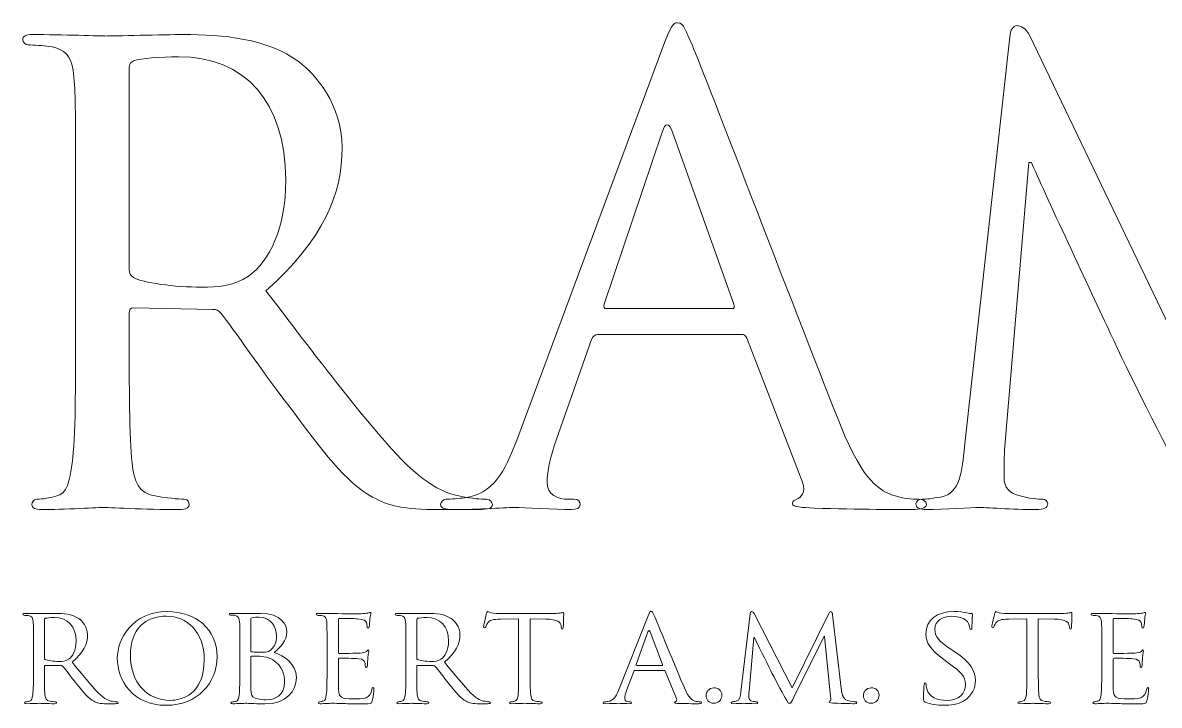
# Model space of a CAD drawing. Header units: feet. Extents: x 0.21 to 4.79, y 0.56 to 1.94.
# Drawn here: x 0.213 to 2.498, y 0.558 to 1.93 of the extents above; entities that cross this region are included whole.
import ezdxf

# ---------------------------------------------------------------- set-up
doc = ezdxf.new("R2010")
doc.units = ezdxf.units.FT
doc.header["$MEASUREMENT"] = 0
doc.layers.add('Layer 2', color=7, linetype='Continuous')

# ---------------------------------------------------------------- blocks, each defined once
blk = doc.blocks.new('RAMSA-Logo-Outline')
at = {"layer": 'Layer 2', "lineweight": 0}
for points, knots in [([(1.5001, 1.8813), (1.5157, 1.9229), (1.5213, 1.9303), (1.5298, 1.9303), (1.5426, 1.9303), (1.5468, 1.9125), (1.5596, 1.8843), (1.5823, 1.8308), (1.7821, 1.3093), (1.8587, 1.1177), (1.9041, 1.0048), (1.9381, 0.9885), (1.965, 0.9795), (1.9834, 0.9736), (2.0019, 0.9721), (2.0146, 0.9721), (2.0217, 0.9721), (2.0302, 0.9692), (2.0302, 0.9617), (2.0302, 0.9543), (2.016, 0.9513), (2.0019, 0.9513), (1.9834, 0.9513), (1.8913, 0.9513), (1.8048, 0.9543), (1.7807, 0.9558), (1.7609, 0.9558), (1.7609, 0.9632), (1.7609, 0.9692), (1.7637, 0.9692), (1.7694, 0.9721), (1.7765, 0.9751), (1.7893, 0.9855), (1.7807, 1.0063), (1.7807, 1.0063), (1.6688, 1.296), (1.6688, 1.296), (1.6659, 1.3019), (1.6645, 1.3034), (1.6574, 1.3034), (1.6574, 1.3034), (1.3697, 1.3034), (1.3697, 1.3034), (1.364, 1.3034), (1.3597, 1.3004), (1.3569, 1.293), (1.3569, 1.293), (1.286, 1.091), (1.286, 1.091), (1.2747, 1.0598), (1.2676, 1.0286), (1.2676, 1.0063), (1.2676, 0.981), (1.2888, 0.9721), (1.3102, 0.9721), (1.3102, 0.9721), (1.3215, 0.9721), (1.3215, 0.9721), (1.3314, 0.9721), (1.3342, 0.9677), (1.3342, 0.9617), (1.3342, 0.9543), (1.3271, 0.9513), (1.3158, 0.9513), (1.286, 0.9513), (1.218, 0.9558), (1.2038, 0.9558), (1.1911, 0.9558), (1.1287, 0.9513), (1.0776, 0.9513), (1.0621, 0.9513), (1.0535, 0.9543), (1.0535, 0.9617), (1.0535, 0.9677), (1.0592, 0.9721), (1.0649, 0.9721), (1.0734, 0.9721), (1.0918, 0.9736), (1.1018, 0.9751), (1.1584, 0.9825), (1.1826, 1.0271), (1.2067, 1.091), (1.2067, 1.091), (1.5001, 1.8813), (1.5001, 1.8813)], [0, 0, 0, 0, 1, 1, 1, 2, 2, 2, 3, 3, 3, 4, 4, 4, 5, 5, 5, 6, 6, 6, 7, 7, 7, 8, 8, 8, 9, 9, 9, 10, 10, 10, 11, 11, 11, 12, 12, 12, 13, 13, 13, 14, 14, 14, 15, 15, 15, 16, 16, 16, 17, 17, 17, 18, 18, 18, 19, 19, 19, 20, 20, 20, 21, 21, 21, 22, 22, 22, 23, 23, 23, 24, 24, 24, 25, 25, 25, 26, 26, 26, 27, 27, 27, 28, 28, 28, 28]), ([(3.1004, 1.1147), (3.1047, 1.0702), (3.1132, 1.0018), (3.1643, 0.984), (3.1997, 0.9721), (3.2323, 0.9721), (3.245, 0.9721), (3.2507, 0.9721), (3.255, 0.9692), (3.255, 0.9632), (3.255, 0.9558), (3.2436, 0.9513), (3.2295, 0.9513), (3.2011, 0.9513), (3.0621, 0.9543), (3.0168, 0.9588), (2.9871, 0.9618), (2.9814, 0.9662), (2.9814, 0.9721), (2.9814, 0.9766), (2.9842, 0.9811), (2.9899, 0.9825), (2.997, 0.984), (2.9984, 1.0033), (2.9955, 1.0271), (2.9955, 1.0271), (2.936, 1.6659), (2.936, 1.6659), (2.936, 1.6659), (2.9332, 1.6659), (2.9332, 1.6659), (2.9332, 1.6659), (2.6327, 1.0212), (2.6327, 1.0212), (2.6071, 0.9662), (2.6001, 0.9543), (2.5888, 0.9543), (2.5774, 0.9543), (2.5703, 0.9662), (2.5462, 1.0122), (2.5136, 1.0746), (2.4314, 1.2366), (2.4002, 1.3049), (2.3633, 1.3851), (2.2627, 1.5976), (2.2414, 1.6495), (2.2414, 1.6495), (2.2358, 1.6495), (2.2358, 1.6495), (2.2358, 1.6495), (2.1876, 1.0791), (2.1876, 1.0791), (2.1862, 1.0598), (2.1862, 1.036), (2.1862, 1.0152), (2.1862, 0.9959), (2.1975, 0.984), (2.2159, 0.9795), (2.2372, 0.9736), (2.2556, 0.9721), (2.2641, 0.9721), (2.2683, 0.9721), (2.274, 0.9677), (2.274, 0.9632), (2.274, 0.9543), (2.2655, 0.9513), (2.2514, 0.9513), (2.2046, 0.9513), (2.145, 0.9558), (2.1351, 0.9558), (2.1238, 0.9558), (2.0643, 0.9513), (2.0302, 0.9513), (2.0175, 0.9513), (2.009, 0.9543), (2.009, 0.9632), (2.009, 0.9677), (2.0146, 0.9721), (2.0217, 0.9721), (2.0316, 0.9721), (2.0401, 0.9736), (2.0586, 0.9766), (2.0997, 0.984), (2.1011, 1.0301), (2.1068, 1.0776), (2.1068, 1.0776), (2.1975, 1.9021), (2.1975, 1.9021), (2.1989, 1.9154), (2.2046, 1.9244), (2.2116, 1.9244), (2.2202, 1.9244), (2.2301, 1.9199), (2.2372, 1.905), (2.2372, 1.905), (2.6142, 1.1207), (2.6142, 1.1207), (2.6142, 1.1207), (2.9771, 1.9036), (2.9771, 1.9036), (2.9828, 1.9154), (2.9885, 1.9244), (2.997, 1.9244), (3.0055, 1.9244), (3.0126, 1.914), (3.0154, 1.8902), (3.0154, 1.8902), (3.1004, 1.1147), (3.1004, 1.1147)], [0, 0, 0, 0, 1, 1, 1, 2, 2, 2, 3, 3, 3, 4, 4, 4, 5, 5, 5, 6, 6, 6, 7, 7, 7, 8, 8, 8, 9, 9, 9, 10, 10, 10, 11, 11, 11, 12, 12, 12, 13, 13, 13, 14, 14, 14, 15, 15, 15, 16, 16, 16, 17, 17, 17, 18, 18, 18, 19, 19, 19, 20, 20, 20, 21, 21, 21, 22, 22, 22, 23, 23, 23, 24, 24, 24, 25, 25, 25, 26, 26, 26, 27, 27, 27, 28, 28, 28, 29, 29, 29, 30, 30, 30, 31, 31, 31, 32, 32, 32, 33, 33, 33, 34, 34, 34, 35, 35, 35, 36, 36, 36, 36]), ([(0.3198, 1.5411), (0.3198, 1.7372), (0.3198, 1.7728), (0.317, 1.813), (0.3141, 1.856), (0.307, 1.8768), (0.266, 1.8828), (0.256, 1.8843), (0.2348, 1.8857), (0.2234, 1.8857), (0.2191, 1.8857), (0.2135, 1.8917), (0.2135, 1.8961), (0.2135, 1.9036), (0.2191, 1.9065), (0.2333, 1.9065), (0.29, 1.9065), (0.3736, 1.9036), (0.3807, 1.9036), (0.3935, 1.9036), (0.4984, 1.9065), (0.5367, 1.9065), (0.616, 1.9065), (0.704, 1.8991), (0.7691, 1.8515), (0.8003, 1.8278), (0.8556, 1.7669), (0.8556, 1.6792), (0.8556, 1.5857), (0.8187, 1.495), (0.7025, 1.3911), (0.8046, 1.2573), (0.8911, 1.143), (0.9633, 1.0643), (1.0299, 0.9929), (1.0711, 0.981), (1.1023, 0.9766), (1.1264, 0.9721), (1.1391, 0.9721), (1.1462, 0.9721), (1.1533, 0.9721), (1.1575, 0.9662), (1.1575, 0.9617), (1.1575, 0.9543), (1.1504, 0.9513), (1.1278, 0.9513), (1.1278, 0.9513), (1.0498, 0.9513), (1.0498, 0.9513), (0.9789, 0.9513), (0.9478, 0.9588), (0.9166, 0.9766), (0.8627, 1.0063), (0.8173, 1.0672), (0.7465, 1.1623), (0.694, 1.2306), (0.6387, 1.3123), (0.6118, 1.3465), (0.6061, 1.3524), (0.6033, 1.3539), (0.5948, 1.3539), (0.5948, 1.3539), (0.436, 1.3569), (0.436, 1.3569), (0.4304, 1.3569), (0.4275, 1.3539), (0.4275, 1.3465), (0.4275, 1.3465), (0.4275, 1.3168), (0.4275, 1.3168), (0.4275, 1.195), (0.4275, 1.0969), (0.4332, 1.0449), (0.4374, 1.0078), (0.4446, 0.984), (0.4828, 0.9781), (0.4998, 0.9751), (0.5267, 0.9721), (0.5381, 0.9721), (0.5466, 0.9721), (0.548, 0.9662), (0.548, 0.9617), (0.548, 0.9558), (0.5423, 0.9513), (0.5282, 0.9513), (0.4601, 0.9513), (0.3807, 0.9558), (0.3751, 0.9558), (0.3736, 0.9558), (0.29, 0.9513), (0.2518, 0.9513), (0.239, 0.9513), (0.2319, 0.9543), (0.2319, 0.9617), (0.2319, 0.9662), (0.2348, 0.9721), (0.2418, 0.9721), (0.2532, 0.9721), (0.2687, 0.9751), (0.2801, 0.9781), (0.3042, 0.984), (0.307, 1.0078), (0.3127, 1.0449), (0.3198, 1.0969), (0.3198, 1.1964), (0.3198, 1.3182), (0.3198, 1.3182), (0.3198, 1.5411), (0.3198, 1.5411)], [0, 0, 0, 0, 1, 1, 1, 2, 2, 2, 3, 3, 3, 4, 4, 4, 5, 5, 5, 6, 6, 6, 7, 7, 7, 8, 8, 8, 9, 9, 9, 10, 10, 10, 11, 11, 11, 12, 12, 12, 13, 13, 13, 14, 14, 14, 15, 15, 15, 16, 16, 16, 17, 17, 17, 18, 18, 18, 19, 19, 19, 20, 20, 20, 21, 21, 21, 22, 22, 22, 23, 23, 23, 24, 24, 24, 25, 25, 25, 26, 26, 26, 27, 27, 27, 28, 28, 28, 29, 29, 29, 30, 30, 30, 31, 31, 31, 32, 32, 32, 33, 33, 33, 34, 34, 34, 35, 35, 35, 36, 36, 36, 36]), ([(0.4275, 1.4341), (0.4275, 1.4267), (0.4304, 1.4222), (0.436, 1.4178), (0.4545, 1.4074), (0.5182, 1.3985), (0.5735, 1.3985), (0.6033, 1.3985), (0.6373, 1.3999), (0.6671, 1.4208), (0.7096, 1.4505), (0.7422, 1.5173), (0.7422, 1.6139), (0.7422, 1.7714), (0.66, 1.862), (0.5267, 1.862), (0.4899, 1.862), (0.4502, 1.8575), (0.4374, 1.8545), (0.4318, 1.8515), (0.4275, 1.8471), (0.4275, 1.8397), (0.4275, 1.8397), (0.4275, 1.4341), (0.4275, 1.4341)], [0, 0, 0, 0, 1, 1, 1, 2, 2, 2, 3, 3, 3, 4, 4, 4, 5, 5, 5, 6, 6, 6, 7, 7, 7, 8, 8, 8, 8]), ([(1.639, 1.3554), (1.6447, 1.3554), (1.6447, 1.3584), (1.6432, 1.3643), (1.6432, 1.3643), (1.5199, 1.7104), (1.5199, 1.7104), (1.5128, 1.7298), (1.5057, 1.7298), (1.4986, 1.7104), (1.4986, 1.7104), (1.3824, 1.3643), (1.3824, 1.3643), (1.381, 1.3584), (1.3824, 1.3554), (1.3866, 1.3554), (1.3866, 1.3554), (1.639, 1.3554), (1.639, 1.3554)], [0, 0, 0, 0, 1, 1, 1, 2, 2, 2, 3, 3, 3, 4, 4, 4, 5, 5, 5, 6, 6, 6, 6]), ([(0.235, 0.6732), (0.235, 0.7105), (0.235, 0.7173), (0.2345, 0.7249), (0.2339, 0.7331), (0.2324, 0.737), (0.2241, 0.7382), (0.2221, 0.7384), (0.2178, 0.7387), (0.2155, 0.7387), (0.2146, 0.7387), (0.2135, 0.7399), (0.2135, 0.7407), (0.2135, 0.7421), (0.2146, 0.7427), (0.2175, 0.7427), (0.229, 0.7427), (0.246, 0.7421), (0.2474, 0.7421), (0.25, 0.7421), (0.2713, 0.7427), (0.2791, 0.7427), (0.2952, 0.7427), (0.313, 0.7413), (0.3262, 0.7322), (0.3326, 0.7277), (0.3438, 0.7161), (0.3438, 0.6994), (0.3438, 0.6817), (0.3363, 0.6644), (0.3127, 0.6446), (0.3334, 0.6192), (0.351, 0.5974), (0.3656, 0.5824), (0.3792, 0.5689), (0.3875, 0.5666), (0.3938, 0.5658), (0.3987, 0.5649), (0.4013, 0.5649), (0.4027, 0.5649), (0.4042, 0.5649), (0.4051, 0.5638), (0.4051, 0.5629), (0.4051, 0.5615), (0.4036, 0.561), (0.399, 0.561), (0.399, 0.561), (0.3832, 0.561), (0.3832, 0.561), (0.3688, 0.561), (0.3625, 0.5624), (0.3561, 0.5658), (0.3452, 0.5714), (0.336, 0.583), (0.3216, 0.6011), (0.311, 0.6141), (0.2998, 0.6297), (0.2943, 0.6361), (0.2932, 0.6373), (0.2926, 0.6376), (0.2909, 0.6376), (0.2909, 0.6376), (0.2586, 0.6381), (0.2586, 0.6381), (0.2575, 0.6381), (0.2569, 0.6376), (0.2569, 0.6361), (0.2569, 0.6361), (0.2569, 0.6305), (0.2569, 0.6305), (0.2569, 0.6073), (0.2569, 0.5887), (0.2581, 0.5788), (0.2589, 0.5717), (0.2604, 0.5672), (0.2681, 0.566), (0.2716, 0.5655), (0.277, 0.5649), (0.2794, 0.5649), (0.2811, 0.5649), (0.2814, 0.5638), (0.2814, 0.5629), (0.2814, 0.5618), (0.2802, 0.561), (0.2773, 0.561), (0.2635, 0.561), (0.2474, 0.5618), (0.2463, 0.5618), (0.246, 0.5618), (0.229, 0.561), (0.2212, 0.561), (0.2186, 0.561), (0.2172, 0.5615), (0.2172, 0.5629), (0.2172, 0.5638), (0.2178, 0.5649), (0.2192, 0.5649), (0.2215, 0.5649), (0.2247, 0.5655), (0.227, 0.566), (0.2319, 0.5672), (0.2324, 0.5717), (0.2336, 0.5788), (0.235, 0.5887), (0.235, 0.6076), (0.235, 0.6308), (0.235, 0.6308), (0.235, 0.6732), (0.235, 0.6732)], [0, 0, 0, 0, 1, 1, 1, 2, 2, 2, 3, 3, 3, 4, 4, 4, 5, 5, 5, 6, 6, 6, 7, 7, 7, 8, 8, 8, 9, 9, 9, 10, 10, 10, 11, 11, 11, 12, 12, 12, 13, 13, 13, 14, 14, 14, 15, 15, 15, 16, 16, 16, 17, 17, 17, 18, 18, 18, 19, 19, 19, 20, 20, 20, 21, 21, 21, 22, 22, 22, 23, 23, 23, 24, 24, 24, 25, 25, 25, 26, 26, 26, 27, 27, 27, 28, 28, 28, 29, 29, 29, 30, 30, 30, 31, 31, 31, 32, 32, 32, 33, 33, 33, 34, 34, 34, 35, 35, 35, 36, 36, 36, 36]), ([(0.2569, 0.6528), (0.2569, 0.6514), (0.2575, 0.6506), (0.2586, 0.6497), (0.2624, 0.6477), (0.2753, 0.646), (0.2865, 0.646), (0.2926, 0.646), (0.2995, 0.6463), (0.3055, 0.6503), (0.3142, 0.6559), (0.3208, 0.6686), (0.3208, 0.687), (0.3208, 0.717), (0.3041, 0.7342), (0.277, 0.7342), (0.2696, 0.7342), (0.2615, 0.7334), (0.2589, 0.7328), (0.2578, 0.7322), (0.2569, 0.7314), (0.2569, 0.73), (0.2569, 0.73), (0.2569, 0.6528), (0.2569, 0.6528)], [0, 0, 0, 0, 1, 1, 1, 2, 2, 2, 3, 3, 3, 4, 4, 4, 5, 5, 5, 6, 6, 6, 7, 7, 7, 8, 8, 8, 8]), ([(0.504, 0.7461), (0.561, 0.7461), (0.6042, 0.7119), (0.6042, 0.6559), (0.6042, 0.6022), (0.5636, 0.5578), (0.5026, 0.5578), (0.4333, 0.5578), (0.4036, 0.609), (0.4036, 0.6523), (0.4036, 0.691), (0.4341, 0.7461), (0.504, 0.7461)], [0, 0, 0, 0, 1, 1, 1, 2, 2, 2, 3, 3, 3, 4, 4, 4, 4]), ([(0.5098, 0.5677), (0.5325, 0.5677), (0.5783, 0.5796), (0.5783, 0.6492), (0.5783, 0.7068), (0.5426, 0.737), (0.5026, 0.737), (0.4603, 0.737), (0.4298, 0.711), (0.4298, 0.6588), (0.4298, 0.6028), (0.4641, 0.5677), (0.5098, 0.5677)], [0, 0, 0, 0, 1, 1, 1, 2, 2, 2, 3, 3, 3, 4, 4, 4, 4]), ([(0.6499, 0.6732), (0.6499, 0.7105), (0.6499, 0.7172), (0.6494, 0.7249), (0.6488, 0.7331), (0.6474, 0.7376), (0.639, 0.7387), (0.637, 0.739), (0.6327, 0.7393), (0.6304, 0.7393), (0.6295, 0.7393), (0.6284, 0.7399), (0.6284, 0.7407), (0.6284, 0.7421), (0.6295, 0.7427), (0.6324, 0.7427), (0.6439, 0.7427), (0.6603, 0.7421), (0.6617, 0.7421), (0.6678, 0.7421), (0.6796, 0.7427), (0.6914, 0.7427), (0.7336, 0.7427), (0.7446, 0.7187), (0.7446, 0.7059), (0.7446, 0.687), (0.7319, 0.6751), (0.719, 0.6638), (0.7383, 0.6582), (0.7636, 0.641), (0.7636, 0.6138), (0.7636, 0.587), (0.7431, 0.5604), (0.7, 0.5604), (0.6954, 0.5604), (0.6862, 0.5607), (0.6781, 0.5612), (0.6701, 0.5615), (0.6629, 0.5618), (0.6617, 0.5618), (0.6612, 0.5618), (0.6565, 0.5615), (0.6514, 0.5615), (0.6462, 0.5612), (0.6401, 0.561), (0.6361, 0.561), (0.6335, 0.561), (0.6321, 0.5615), (0.6321, 0.5629), (0.6321, 0.5638), (0.6327, 0.5644), (0.6341, 0.5644), (0.6364, 0.5644), (0.6396, 0.5652), (0.6419, 0.5655), (0.6468, 0.5663), (0.6474, 0.5717), (0.6485, 0.5788), (0.6499, 0.5887), (0.6499, 0.6076), (0.6499, 0.6308), (0.6499, 0.6308), (0.6499, 0.6732), (0.6499, 0.6732)], [0, 0, 0, 0, 1, 1, 1, 2, 2, 2, 3, 3, 3, 4, 4, 4, 5, 5, 5, 6, 6, 6, 7, 7, 7, 8, 8, 8, 9, 9, 9, 10, 10, 10, 11, 11, 11, 12, 12, 12, 13, 13, 13, 14, 14, 14, 15, 15, 15, 16, 16, 16, 17, 17, 17, 18, 18, 18, 19, 19, 19, 20, 20, 20, 21, 21, 21, 21]), ([(0.6718, 0.6681), (0.6718, 0.6664), (0.6724, 0.6658), (0.6735, 0.6655), (0.675, 0.6653), (0.6796, 0.6644), (0.689, 0.6644), (0.7031, 0.6644), (0.7086, 0.665), (0.7138, 0.6706), (0.7193, 0.6766), (0.7236, 0.6848), (0.7236, 0.6963), (0.7236, 0.7147), (0.7132, 0.7351), (0.6879, 0.7351), (0.685, 0.7351), (0.679, 0.7348), (0.675, 0.7339), (0.6727, 0.7334), (0.6718, 0.7328), (0.6718, 0.7314), (0.6718, 0.7314), (0.6718, 0.6681), (0.6718, 0.6681)], [0, 0, 0, 0, 1, 1, 1, 2, 2, 2, 3, 3, 3, 4, 4, 4, 5, 5, 5, 6, 6, 6, 7, 7, 7, 8, 8, 8, 8]), ([(0.8252, 0.6732), (0.8252, 0.7105), (0.8252, 0.7172), (0.8246, 0.7249), (0.824, 0.7331), (0.8226, 0.737), (0.8142, 0.7382), (0.8122, 0.7385), (0.8079, 0.7387), (0.8056, 0.7387), (0.8047, 0.7387), (0.8036, 0.7399), (0.8036, 0.7407), (0.8036, 0.7421), (0.8047, 0.7427), (0.8076, 0.7427), (0.8191, 0.7427), (0.8355, 0.7421), (0.837, 0.7421), (0.8387, 0.7421), (0.8916, 0.7418), (0.8974, 0.7421), (0.9022, 0.7424), (0.9068, 0.7433), (0.9089, 0.7436), (0.91, 0.7438), (0.9112, 0.7447), (0.9123, 0.7447), (0.9132, 0.7447), (0.9135, 0.7436), (0.9135, 0.7424), (0.9135, 0.7407), (0.912, 0.7379), (0.9115, 0.7311), (0.9112, 0.7288), (0.9106, 0.7181), (0.91, 0.7153), (0.9097, 0.7142), (0.9089, 0.7127), (0.9077, 0.7127), (0.9063, 0.7127), (0.9057, 0.7139), (0.9057, 0.7158), (0.9057, 0.7175), (0.9054, 0.7215), (0.9043, 0.7243), (0.9025, 0.7283), (0.9, 0.73), (0.8861, 0.7317), (0.8818, 0.7322), (0.8525, 0.7325), (0.8496, 0.7325), (0.8485, 0.7325), (0.8482, 0.7317), (0.8482, 0.73), (0.8482, 0.73), (0.8482, 0.6647), (0.8482, 0.6647), (0.8482, 0.663), (0.8482, 0.6622), (0.8496, 0.6622), (0.8528, 0.6622), (0.8861, 0.6622), (0.8919, 0.6627), (0.8979, 0.6633), (0.9017, 0.6635), (0.9043, 0.6661), (0.906, 0.6678), (0.9071, 0.6692), (0.908, 0.6692), (0.9089, 0.6692), (0.9095, 0.6686), (0.9095, 0.6672), (0.9095, 0.6658), (0.908, 0.6619), (0.9074, 0.6539), (0.9068, 0.6492), (0.9063, 0.6401), (0.9063, 0.6384), (0.9063, 0.6364), (0.9057, 0.6339), (0.904, 0.6339), (0.9028, 0.6339), (0.9022, 0.6347), (0.9022, 0.6361), (0.9022, 0.6384), (0.9022, 0.6409), (0.9011, 0.6441), (0.9003, 0.6474), (0.8979, 0.6503), (0.8882, 0.6514), (0.8813, 0.6522), (0.8542, 0.6525), (0.8499, 0.6525), (0.8485, 0.6525), (0.8482, 0.6517), (0.8482, 0.6508), (0.8482, 0.6508), (0.8482, 0.6308), (0.8482, 0.6308), (0.8482, 0.6226), (0.8479, 0.5946), (0.8482, 0.5898), (0.8487, 0.5737), (0.8534, 0.5706), (0.8784, 0.5706), (0.885, 0.5706), (0.8971, 0.5706), (0.9037, 0.5731), (0.9103, 0.5759), (0.9137, 0.5802), (0.9152, 0.5898), (0.9158, 0.5926), (0.9164, 0.5935), (0.9178, 0.5935), (0.9192, 0.5935), (0.9195, 0.5915), (0.9195, 0.5898), (0.9195, 0.5881), (0.9175, 0.5717), (0.9161, 0.5666), (0.9143, 0.5604), (0.9118, 0.5604), (0.902, 0.5604), (0.883, 0.5604), (0.8683, 0.561), (0.858, 0.5612), (0.8473, 0.5618), (0.8407, 0.5618), (0.837, 0.5618), (0.8364, 0.5618), (0.8315, 0.5618), (0.826, 0.5615), (0.8211, 0.5612), (0.8154, 0.561), (0.8113, 0.561), (0.8088, 0.561), (0.8073, 0.5615), (0.8073, 0.5629), (0.8073, 0.5638), (0.8079, 0.5649), (0.8093, 0.5649), (0.8116, 0.5649), (0.8148, 0.5658), (0.8171, 0.5661), (0.822, 0.5669), (0.8226, 0.5717), (0.8237, 0.5788), (0.8252, 0.5887), (0.8252, 0.6076), (0.8252, 0.6308), (0.8252, 0.6308), (0.8252, 0.6732), (0.8252, 0.6732)], [0, 0, 0, 0, 1, 1, 1, 2, 2, 2, 3, 3, 3, 4, 4, 4, 5, 5, 5, 6, 6, 6, 7, 7, 7, 8, 8, 8, 9, 9, 9, 10, 10, 10, 11, 11, 11, 12, 12, 12, 13, 13, 13, 14, 14, 14, 15, 15, 15, 16, 16, 16, 17, 17, 17, 18, 18, 18, 19, 19, 19, 20, 20, 20, 21, 21, 21, 22, 22, 22, 23, 23, 23, 24, 24, 24, 25, 25, 25, 26, 26, 26, 27, 27, 27, 28, 28, 28, 29, 29, 29, 30, 30, 30, 31, 31, 31, 32, 32, 32, 33, 33, 33, 34, 34, 34, 35, 35, 35, 36, 36, 36, 37, 37, 37, 38, 38, 38, 39, 39, 39, 40, 40, 40, 41, 41, 41, 42, 42, 42, 43, 43, 43, 44, 44, 44, 45, 45, 45, 46, 46, 46, 47, 47, 47, 48, 48, 48, 49, 49, 49, 50, 50, 50, 51, 51, 51, 51]), ([(0.9837, 0.6732), (0.9837, 0.7105), (0.9837, 0.7173), (0.9831, 0.7249), (0.9825, 0.7331), (0.9811, 0.737), (0.9728, 0.7382), (0.9707, 0.7384), (0.9664, 0.7387), (0.9641, 0.7387), (0.9633, 0.7387), (0.9621, 0.7399), (0.9621, 0.7407), (0.9621, 0.7421), (0.9633, 0.7427), (0.9661, 0.7427), (0.9776, 0.7427), (0.9946, 0.7421), (0.9961, 0.7421), (0.9986, 0.7421), (1.0199, 0.7427), (1.0277, 0.7427), (1.0438, 0.7427), (1.0616, 0.7413), (1.0749, 0.7322), (1.0812, 0.7277), (1.0924, 0.7161), (1.0924, 0.6994), (1.0924, 0.6817), (1.0849, 0.6644), (1.0614, 0.6446), (1.0821, 0.6192), (1.0996, 0.5974), (1.1143, 0.5824), (1.1278, 0.5689), (1.1361, 0.5666), (1.1425, 0.5658), (1.1474, 0.5649), (1.15, 0.5649), (1.1514, 0.5649), (1.1528, 0.5649), (1.1537, 0.5638), (1.1537, 0.5629), (1.1537, 0.5615), (1.1523, 0.561), (1.1477, 0.561), (1.1477, 0.561), (1.1318, 0.561), (1.1318, 0.561), (1.1175, 0.561), (1.1111, 0.5624), (1.1048, 0.5658), (1.0939, 0.5714), (1.0847, 0.583), (1.0703, 0.6011), (1.0596, 0.6141), (1.0484, 0.6297), (1.0429, 0.6361), (1.0418, 0.6373), (1.0412, 0.6376), (1.0395, 0.6376), (1.0395, 0.6376), (1.0073, 0.6381), (1.0073, 0.6381), (1.0061, 0.6381), (1.0055, 0.6376), (1.0055, 0.6361), (1.0055, 0.6361), (1.0055, 0.6305), (1.0055, 0.6305), (1.0055, 0.6073), (1.0055, 0.5887), (1.0067, 0.5788), (1.0076, 0.5717), (1.009, 0.5672), (1.0168, 0.566), (1.0202, 0.5655), (1.0257, 0.5649), (1.028, 0.5649), (1.0297, 0.5649), (1.03, 0.5638), (1.03, 0.5629), (1.03, 0.5618), (1.0288, 0.561), (1.026, 0.561), (1.0122, 0.561), (0.9961, 0.5618), (0.9949, 0.5618), (0.9946, 0.5618), (0.9776, 0.561), (0.9699, 0.561), (0.9673, 0.561), (0.9658, 0.5615), (0.9658, 0.5629), (0.9658, 0.5638), (0.9664, 0.5649), (0.9679, 0.5649), (0.9702, 0.5649), (0.9733, 0.5655), (0.9756, 0.566), (0.9805, 0.5672), (0.9811, 0.5717), (0.9823, 0.5788), (0.9837, 0.5887), (0.9837, 0.6076), (0.9837, 0.6308), (0.9837, 0.6308), (0.9837, 0.6732), (0.9837, 0.6732)], [0, 0, 0, 0, 1, 1, 1, 2, 2, 2, 3, 3, 3, 4, 4, 4, 5, 5, 5, 6, 6, 6, 7, 7, 7, 8, 8, 8, 9, 9, 9, 10, 10, 10, 11, 11, 11, 12, 12, 12, 13, 13, 13, 14, 14, 14, 15, 15, 15, 16, 16, 16, 17, 17, 17, 18, 18, 18, 19, 19, 19, 20, 20, 20, 21, 21, 21, 22, 22, 22, 23, 23, 23, 24, 24, 24, 25, 25, 25, 26, 26, 26, 27, 27, 27, 28, 28, 28, 29, 29, 29, 30, 30, 30, 31, 31, 31, 32, 32, 32, 33, 33, 33, 34, 34, 34, 35, 35, 35, 36, 36, 36, 36]), ([(1.0055, 0.6528), (1.0055, 0.6514), (1.0061, 0.6506), (1.0073, 0.6497), (1.011, 0.6477), (1.024, 0.646), (1.0352, 0.646), (1.0412, 0.646), (1.0481, 0.6463), (1.0542, 0.6503), (1.0628, 0.6559), (1.0694, 0.6686), (1.0694, 0.687), (1.0694, 0.717), (1.0527, 0.7342), (1.0257, 0.7342), (1.0182, 0.7342), (1.0102, 0.7334), (1.0076, 0.7328), (1.0064, 0.7322), (1.0055, 0.7314), (1.0055, 0.73), (1.0055, 0.73), (1.0055, 0.6528), (1.0055, 0.6528)], [0, 0, 0, 0, 1, 1, 1, 2, 2, 2, 3, 3, 3, 4, 4, 4, 5, 5, 5, 6, 6, 6, 7, 7, 7, 8, 8, 8, 8]), ([(1.2334, 0.6308), (1.2334, 0.6076), (1.2334, 0.5887), (1.2346, 0.5788), (1.2354, 0.5717), (1.2366, 0.5672), (1.2444, 0.566), (1.2478, 0.5655), (1.2536, 0.5649), (1.2559, 0.5649), (1.2576, 0.5649), (1.2579, 0.5638), (1.2579, 0.5629), (1.2579, 0.5618), (1.2567, 0.561), (1.2539, 0.561), (1.24, 0.561), (1.2239, 0.5618), (1.2225, 0.5618), (1.2213, 0.5618), (1.2038, 0.561), (1.1963, 0.561), (1.1934, 0.561), (1.1923, 0.5615), (1.1923, 0.5629), (1.1923, 0.5638), (1.1929, 0.5647), (1.1943, 0.5647), (1.1966, 0.5647), (1.1995, 0.5652), (1.2018, 0.5658), (1.207, 0.5669), (1.2084, 0.5717), (1.2093, 0.5788), (1.2104, 0.5887), (1.2104, 0.6076), (1.2104, 0.6308), (1.2104, 0.6308), (1.2104, 0.7317), (1.2104, 0.7317), (1.2104, 0.7317), (1.1739, 0.7311), (1.1739, 0.7311), (1.1581, 0.7308), (1.152, 0.7291), (1.1483, 0.7235), (1.1454, 0.7192), (1.1451, 0.7175), (1.1442, 0.7158), (1.1437, 0.7139), (1.1428, 0.7136), (1.1417, 0.7136), (1.1411, 0.7136), (1.1399, 0.7142), (1.1399, 0.7156), (1.1399, 0.7181), (1.1451, 0.7396), (1.1454, 0.7416), (1.146, 0.743), (1.1471, 0.7461), (1.148, 0.7461), (1.1497, 0.7461), (1.1523, 0.7441), (1.1592, 0.7432), (1.1664, 0.7424), (1.1762, 0.7421), (1.1791, 0.7421), (1.1791, 0.7421), (1.2746, 0.7421), (1.2746, 0.7421), (1.2829, 0.7421), (1.2887, 0.7427), (1.2927, 0.7432), (1.2964, 0.7438), (1.2987, 0.7444), (1.2999, 0.7444), (1.301, 0.7444), (1.301, 0.743), (1.301, 0.7416), (1.301, 0.7342), (1.3002, 0.717), (1.3002, 0.7142), (1.3002, 0.7122), (1.299, 0.711), (1.2979, 0.711), (1.2967, 0.711), (1.2961, 0.7119), (1.2958, 0.7153), (1.2958, 0.7153), (1.2956, 0.7178), (1.2956, 0.7178), (1.2947, 0.7252), (1.2892, 0.7305), (1.2651, 0.7311), (1.2651, 0.7311), (1.2334, 0.7317), (1.2334, 0.7317), (1.2334, 0.7317), (1.2334, 0.6308), (1.2334, 0.6308)], [0, 0, 0, 0, 1, 1, 1, 2, 2, 2, 3, 3, 3, 4, 4, 4, 5, 5, 5, 6, 6, 6, 7, 7, 7, 8, 8, 8, 9, 9, 9, 10, 10, 10, 11, 11, 11, 12, 12, 12, 13, 13, 13, 14, 14, 14, 15, 15, 15, 16, 16, 16, 17, 17, 17, 18, 18, 18, 19, 19, 19, 20, 20, 20, 21, 21, 21, 22, 22, 22, 23, 23, 23, 24, 24, 24, 25, 25, 25, 26, 26, 26, 27, 27, 27, 28, 28, 28, 29, 29, 29, 30, 30, 30, 31, 31, 31, 32, 32, 32, 33, 33, 33, 33]), ([(1.4707, 0.7379), (1.4739, 0.7458), (1.475, 0.7472), (1.4768, 0.7472), (1.4794, 0.7472), (1.4802, 0.7438), (1.4828, 0.7385), (1.4874, 0.7283), (1.528, 0.6291), (1.5435, 0.5926), (1.5527, 0.5712), (1.5596, 0.568), (1.5651, 0.5663), (1.5688, 0.5652), (1.5726, 0.5649), (1.5752, 0.5649), (1.5766, 0.5649), (1.5783, 0.5643), (1.5783, 0.5629), (1.5783, 0.5615), (1.5754, 0.561), (1.5726, 0.561), (1.5688, 0.561), (1.5501, 0.561), (1.5326, 0.5615), (1.5277, 0.5618), (1.5237, 0.5618), (1.5237, 0.5632), (1.5237, 0.5643), (1.5243, 0.5643), (1.5254, 0.5649), (1.5268, 0.5655), (1.5294, 0.5675), (1.5277, 0.5714), (1.5277, 0.5714), (1.505, 0.6265), (1.505, 0.6265), (1.5044, 0.6277), (1.5041, 0.6279), (1.5027, 0.6279), (1.5027, 0.6279), (1.4443, 0.6279), (1.4443, 0.6279), (1.4431, 0.6279), (1.4423, 0.6274), (1.4417, 0.626), (1.4417, 0.626), (1.4273, 0.5875), (1.4273, 0.5875), (1.425, 0.5816), (1.4236, 0.5757), (1.4236, 0.5714), (1.4236, 0.5666), (1.4279, 0.5649), (1.4322, 0.5649), (1.4322, 0.5649), (1.4345, 0.5649), (1.4345, 0.5649), (1.4365, 0.5649), (1.4371, 0.5641), (1.4371, 0.5629), (1.4371, 0.5615), (1.4356, 0.561), (1.4333, 0.561), (1.4273, 0.561), (1.4135, 0.5618), (1.4106, 0.5618), (1.408, 0.5618), (1.3954, 0.561), (1.385, 0.561), (1.3819, 0.561), (1.3801, 0.5615), (1.3801, 0.5629), (1.3801, 0.5641), (1.3813, 0.5649), (1.3824, 0.5649), (1.3842, 0.5649), (1.3879, 0.5652), (1.3899, 0.5655), (1.4014, 0.5669), (1.4063, 0.5754), (1.4112, 0.5875), (1.4112, 0.5875), (1.4707, 0.7379), (1.4707, 0.7379)], [0, 0, 0, 0, 1, 1, 1, 2, 2, 2, 3, 3, 3, 4, 4, 4, 5, 5, 5, 6, 6, 6, 7, 7, 7, 8, 8, 8, 9, 9, 9, 10, 10, 10, 11, 11, 11, 12, 12, 12, 13, 13, 13, 14, 14, 14, 15, 15, 15, 16, 16, 16, 17, 17, 17, 18, 18, 18, 19, 19, 19, 20, 20, 20, 21, 21, 21, 22, 22, 22, 23, 23, 23, 24, 24, 24, 25, 25, 25, 26, 26, 26, 27, 27, 27, 28, 28, 28, 28]), ([(1.8588, 0.5921), (1.8597, 0.5836), (1.8614, 0.5706), (1.8718, 0.5672), (1.879, 0.5649), (1.8856, 0.5649), (1.8882, 0.5649), (1.8893, 0.5649), (1.8902, 0.5643), (1.8902, 0.5632), (1.8902, 0.5618), (1.8879, 0.561), (1.885, 0.561), (1.8793, 0.561), (1.8511, 0.5615), (1.8419, 0.5624), (1.8358, 0.5629), (1.8347, 0.5638), (1.8347, 0.5649), (1.8347, 0.5658), (1.8353, 0.5666), (1.8364, 0.5669), (1.8378, 0.5672), (1.8381, 0.5708), (1.8375, 0.5754), (1.8375, 0.5754), (1.8255, 0.6969), (1.8255, 0.6969), (1.8255, 0.6969), (1.8249, 0.6969), (1.8249, 0.6969), (1.8249, 0.6969), (1.7639, 0.5742), (1.7639, 0.5742), (1.7587, 0.5638), (1.7573, 0.5615), (1.755, 0.5615), (1.7527, 0.5615), (1.7512, 0.5638), (1.7464, 0.5725), (1.7397, 0.5844), (1.7231, 0.6152), (1.7167, 0.6282), (1.7093, 0.6435), (1.6888, 0.6839), (1.6845, 0.6938), (1.6845, 0.6938), (1.6833, 0.6938), (1.6833, 0.6938), (1.6833, 0.6938), (1.6736, 0.5853), (1.6736, 0.5853), (1.6733, 0.5816), (1.6733, 0.5771), (1.6733, 0.5731), (1.6733, 0.5694), (1.6756, 0.5672), (1.6793, 0.5663), (1.6836, 0.5652), (1.6874, 0.5649), (1.6891, 0.5649), (1.69, 0.5649), (1.6911, 0.5641), (1.6911, 0.5632), (1.6911, 0.5615), (1.6894, 0.561), (1.6865, 0.561), (1.677, 0.561), (1.6649, 0.5618), (1.6629, 0.5618), (1.6606, 0.5618), (1.6486, 0.561), (1.6416, 0.561), (1.6391, 0.561), (1.6373, 0.5615), (1.6373, 0.5632), (1.6373, 0.5641), (1.6385, 0.5649), (1.6399, 0.5649), (1.6419, 0.5649), (1.6437, 0.5652), (1.6474, 0.5658), (1.6557, 0.5672), (1.656, 0.5759), (1.6572, 0.585), (1.6572, 0.585), (1.6756, 0.7418), (1.6756, 0.7418), (1.6759, 0.7444), (1.677, 0.7461), (1.6785, 0.7461), (1.6802, 0.7461), (1.6822, 0.7452), (1.6836, 0.7424), (1.6836, 0.7424), (1.7602, 0.5932), (1.7602, 0.5932), (1.7602, 0.5932), (1.8338, 0.7421), (1.8338, 0.7421), (1.835, 0.7444), (1.8361, 0.7461), (1.8378, 0.7461), (1.8396, 0.7461), (1.841, 0.7441), (1.8416, 0.7396), (1.8416, 0.7396), (1.8588, 0.5921), (1.8588, 0.5921)], [0, 0, 0, 0, 1, 1, 1, 2, 2, 2, 3, 3, 3, 4, 4, 4, 5, 5, 5, 6, 6, 6, 7, 7, 7, 8, 8, 8, 9, 9, 9, 10, 10, 10, 11, 11, 11, 12, 12, 12, 13, 13, 13, 14, 14, 14, 15, 15, 15, 16, 16, 16, 17, 17, 17, 18, 18, 18, 19, 19, 19, 20, 20, 20, 21, 21, 21, 22, 22, 22, 23, 23, 23, 24, 24, 24, 25, 25, 25, 26, 26, 26, 27, 27, 27, 28, 28, 28, 29, 29, 29, 30, 30, 30, 31, 31, 31, 32, 32, 32, 33, 33, 33, 34, 34, 34, 35, 35, 35, 36, 36, 36, 36]), ([(2.0278, 0.5644), (2.0244, 0.566), (2.0241, 0.5669), (2.0241, 0.5734), (2.0241, 0.5853), (2.0252, 0.5949), (2.0255, 0.5988), (2.0255, 0.6014), (2.0261, 0.6028), (2.0275, 0.6028), (2.029, 0.6028), (2.0298, 0.6019), (2.0298, 0.5999), (2.0298, 0.598), (2.0298, 0.5946), (2.0307, 0.5912), (2.0347, 0.5737), (2.0537, 0.5675), (2.0707, 0.5675), (2.0957, 0.5675), (2.1087, 0.5813), (2.1087, 0.5994), (2.1087, 0.6166), (2.0992, 0.6248), (2.0767, 0.6412), (2.0767, 0.6412), (2.0652, 0.6497), (2.0652, 0.6497), (2.0379, 0.6698), (2.029, 0.6845), (2.029, 0.7012), (2.029, 0.7294), (2.0517, 0.7464), (2.0851, 0.7464), (2.0952, 0.7464), (2.1052, 0.7449), (2.1112, 0.7436), (2.1161, 0.7424), (2.1182, 0.7424), (2.1202, 0.7424), (2.1222, 0.7424), (2.1228, 0.7421), (2.1228, 0.7407), (2.1228, 0.7396), (2.1216, 0.7317), (2.1216, 0.7153), (2.1216, 0.7116), (2.1213, 0.7099), (2.1196, 0.7099), (2.1179, 0.7099), (2.1176, 0.711), (2.1173, 0.713), (2.117, 0.7158), (2.115, 0.7223), (2.1136, 0.7249), (2.1118, 0.7277), (2.1035, 0.7368), (2.0808, 0.7368), (2.0623, 0.7368), (2.0471, 0.7277), (2.0471, 0.7108), (2.0471, 0.6955), (2.0549, 0.6867), (2.0799, 0.6701), (2.0799, 0.6701), (2.0871, 0.6653), (2.0871, 0.6653), (2.1179, 0.6446), (2.1285, 0.6279), (2.1285, 0.6073), (2.1285, 0.5932), (2.123, 0.5779), (2.1049, 0.5663), (2.0943, 0.5595), (2.0785, 0.5579), (2.0646, 0.5579), (2.0528, 0.5579), (2.0382, 0.5595), (2.0278, 0.5644)], [0, 0, 0, 0, 1, 1, 1, 2, 2, 2, 3, 3, 3, 4, 4, 4, 5, 5, 5, 6, 6, 6, 7, 7, 7, 8, 8, 8, 9, 9, 9, 10, 10, 10, 11, 11, 11, 12, 12, 12, 13, 13, 13, 14, 14, 14, 15, 15, 15, 16, 16, 16, 17, 17, 17, 18, 18, 18, 19, 19, 19, 20, 20, 20, 21, 21, 21, 22, 22, 22, 23, 23, 23, 24, 24, 24, 25, 25, 25, 26, 26, 26, 26]), ([(2.2551, 0.6308), (2.2551, 0.6076), (2.2551, 0.5887), (2.2563, 0.5788), (2.2571, 0.5717), (2.2583, 0.5672), (2.266, 0.566), (2.2695, 0.5655), (2.2753, 0.5649), (2.2776, 0.5649), (2.2793, 0.5649), (2.2796, 0.5638), (2.2796, 0.5629), (2.2796, 0.5618), (2.2784, 0.561), (2.2755, 0.561), (2.2617, 0.561), (2.2456, 0.5618), (2.2442, 0.5618), (2.243, 0.5618), (2.2255, 0.561), (2.218, 0.561), (2.2151, 0.561), (2.214, 0.5615), (2.214, 0.5629), (2.214, 0.5638), (2.2145, 0.5647), (2.216, 0.5647), (2.2183, 0.5647), (2.2212, 0.5652), (2.2235, 0.5658), (2.2287, 0.5669), (2.2301, 0.5717), (2.231, 0.5788), (2.2321, 0.5887), (2.2321, 0.6076), (2.2321, 0.6308), (2.2321, 0.6308), (2.2321, 0.7317), (2.2321, 0.7317), (2.2321, 0.7317), (2.1956, 0.7311), (2.1956, 0.7311), (2.1797, 0.7308), (2.1737, 0.7291), (2.17, 0.7235), (2.1671, 0.7192), (2.1668, 0.7175), (2.1659, 0.7158), (2.1654, 0.7139), (2.1645, 0.7136), (2.1634, 0.7136), (2.1628, 0.7136), (2.1616, 0.7142), (2.1616, 0.7156), (2.1616, 0.7181), (2.1668, 0.7396), (2.1671, 0.7416), (2.1677, 0.743), (2.1688, 0.7461), (2.1697, 0.7461), (2.1714, 0.7461), (2.174, 0.7441), (2.1809, 0.7432), (2.1881, 0.7424), (2.1979, 0.7421), (2.2008, 0.7421), (2.2008, 0.7421), (2.2963, 0.7421), (2.2963, 0.7421), (2.3046, 0.7421), (2.3103, 0.7427), (2.3144, 0.7432), (2.3181, 0.7438), (2.3204, 0.7444), (2.3216, 0.7444), (2.3227, 0.7444), (2.3227, 0.743), (2.3227, 0.7416), (2.3227, 0.7342), (2.3219, 0.717), (2.3219, 0.7142), (2.3219, 0.7122), (2.3207, 0.711), (2.3196, 0.711), (2.3184, 0.711), (2.3178, 0.7119), (2.3175, 0.7153), (2.3175, 0.7153), (2.3172, 0.7178), (2.3172, 0.7178), (2.3164, 0.7252), (2.3109, 0.7305), (2.2868, 0.7311), (2.2868, 0.7311), (2.2551, 0.7317), (2.2551, 0.7317), (2.2551, 0.7317), (2.2551, 0.6308), (2.2551, 0.6308)], [0, 0, 0, 0, 1, 1, 1, 2, 2, 2, 3, 3, 3, 4, 4, 4, 5, 5, 5, 6, 6, 6, 7, 7, 7, 8, 8, 8, 9, 9, 9, 10, 10, 10, 11, 11, 11, 12, 12, 12, 13, 13, 13, 14, 14, 14, 15, 15, 15, 16, 16, 16, 17, 17, 17, 18, 18, 18, 19, 19, 19, 20, 20, 20, 21, 21, 21, 22, 22, 22, 23, 23, 23, 24, 24, 24, 25, 25, 25, 26, 26, 26, 27, 27, 27, 28, 28, 28, 29, 29, 29, 30, 30, 30, 31, 31, 31, 32, 32, 32, 33, 33, 33, 33]), ([(2.3826, 0.6732), (2.3826, 0.7105), (2.3826, 0.7172), (2.382, 0.7249), (2.3814, 0.7331), (2.38, 0.737), (2.3716, 0.7382), (2.3696, 0.7385), (2.3653, 0.7387), (2.363, 0.7387), (2.3621, 0.7387), (2.361, 0.7399), (2.361, 0.7407), (2.361, 0.7421), (2.3621, 0.7427), (2.365, 0.7427), (2.3765, 0.7427), (2.3929, 0.7421), (2.3944, 0.7421), (2.3961, 0.7421), (2.449, 0.7418), (2.4548, 0.7421), (2.4597, 0.7424), (2.4643, 0.7433), (2.4663, 0.7436), (2.4674, 0.7438), (2.4686, 0.7447), (2.4698, 0.7447), (2.4706, 0.7447), (2.4709, 0.7436), (2.4709, 0.7424), (2.4709, 0.7407), (2.4695, 0.7379), (2.4689, 0.7311), (2.4686, 0.7288), (2.468, 0.7181), (2.4674, 0.7153), (2.4671, 0.7142), (2.4663, 0.7127), (2.4651, 0.7127), (2.4637, 0.7127), (2.4631, 0.7139), (2.4631, 0.7158), (2.4631, 0.7175), (2.4628, 0.7215), (2.4617, 0.7243), (2.46, 0.7283), (2.4574, 0.73), (2.4436, 0.7317), (2.4393, 0.7322), (2.4099, 0.7325), (2.407, 0.7325), (2.4059, 0.7325), (2.4056, 0.7317), (2.4056, 0.73), (2.4056, 0.73), (2.4056, 0.6647), (2.4056, 0.6647), (2.4056, 0.663), (2.4056, 0.6622), (2.407, 0.6622), (2.4102, 0.6622), (2.4436, 0.6622), (2.4493, 0.6627), (2.4553, 0.6633), (2.4591, 0.6635), (2.4617, 0.6661), (2.4634, 0.6678), (2.4646, 0.6692), (2.4654, 0.6692), (2.4663, 0.6692), (2.4669, 0.6686), (2.4669, 0.6672), (2.4669, 0.6658), (2.4654, 0.6619), (2.4648, 0.6539), (2.4643, 0.6492), (2.4637, 0.6401), (2.4637, 0.6384), (2.4637, 0.6364), (2.4631, 0.6339), (2.4614, 0.6339), (2.4603, 0.6339), (2.4597, 0.6347), (2.4597, 0.6361), (2.4597, 0.6384), (2.4597, 0.6409), (2.4585, 0.6441), (2.4577, 0.6474), (2.4553, 0.6503), (2.4456, 0.6514), (2.4387, 0.6522), (2.4116, 0.6525), (2.4073, 0.6525), (2.4059, 0.6525), (2.4056, 0.6517), (2.4056, 0.6508), (2.4056, 0.6508), (2.4056, 0.6308), (2.4056, 0.6308), (2.4056, 0.6226), (2.4053, 0.5946), (2.4056, 0.5898), (2.4062, 0.5737), (2.4108, 0.5706), (2.4358, 0.5706), (2.4424, 0.5706), (2.4545, 0.5706), (2.4611, 0.5731), (2.4677, 0.5759), (2.4712, 0.5802), (2.4726, 0.5898), (2.4732, 0.5926), (2.4738, 0.5935), (2.4752, 0.5935), (2.4766, 0.5935), (2.4769, 0.5915), (2.4769, 0.5898), (2.4769, 0.5881), (2.4749, 0.5717), (2.4735, 0.5666), (2.4718, 0.5604), (2.4692, 0.5604), (2.4594, 0.5604), (2.4404, 0.5604), (2.4257, 0.561), (2.4154, 0.5612), (2.4047, 0.5618), (2.3981, 0.5618), (2.3944, 0.5618), (2.3938, 0.5618), (2.3889, 0.5618), (2.3834, 0.5615), (2.3786, 0.5612), (2.3728, 0.561), (2.3688, 0.561), (2.3662, 0.561), (2.3647, 0.5615), (2.3647, 0.5629), (2.3647, 0.5638), (2.3653, 0.5649), (2.3668, 0.5649), (2.3691, 0.5649), (2.3722, 0.5658), (2.3745, 0.5661), (2.3794, 0.5669), (2.38, 0.5717), (2.3811, 0.5788), (2.3826, 0.5887), (2.3826, 0.6076), (2.3826, 0.6308), (2.3826, 0.6308), (2.3826, 0.6732), (2.3826, 0.6732)], [0, 0, 0, 0, 1, 1, 1, 2, 2, 2, 3, 3, 3, 4, 4, 4, 5, 5, 5, 6, 6, 6, 7, 7, 7, 8, 8, 8, 9, 9, 9, 10, 10, 10, 11, 11, 11, 12, 12, 12, 13, 13, 13, 14, 14, 14, 15, 15, 15, 16, 16, 16, 17, 17, 17, 18, 18, 18, 19, 19, 19, 20, 20, 20, 21, 21, 21, 22, 22, 22, 23, 23, 23, 24, 24, 24, 25, 25, 25, 26, 26, 26, 27, 27, 27, 28, 28, 28, 29, 29, 29, 30, 30, 30, 31, 31, 31, 32, 32, 32, 33, 33, 33, 34, 34, 34, 35, 35, 35, 36, 36, 36, 37, 37, 37, 38, 38, 38, 39, 39, 39, 40, 40, 40, 41, 41, 41, 42, 42, 42, 43, 43, 43, 44, 44, 44, 45, 45, 45, 46, 46, 46, 47, 47, 47, 48, 48, 48, 49, 49, 49, 50, 50, 50, 51, 51, 51, 51]), ([(1.4989, 0.6378), (1.5001, 0.6378), (1.5001, 0.6384), (1.4998, 0.6395), (1.4998, 0.6395), (1.4748, 0.7054), (1.4748, 0.7054), (1.4733, 0.7091), (1.4719, 0.7091), (1.4704, 0.7054), (1.4704, 0.7054), (1.4469, 0.6395), (1.4469, 0.6395), (1.4466, 0.6384), (1.4469, 0.6378), (1.4477, 0.6378), (1.4477, 0.6378), (1.4989, 0.6378), (1.4989, 0.6378)], [0, 0, 0, 0, 1, 1, 1, 2, 2, 2, 3, 3, 3, 4, 4, 4, 5, 5, 5, 6, 6, 6, 6]), ([(0.6718, 0.6415), (0.6718, 0.6229), (0.6718, 0.594), (0.6721, 0.5904), (0.6729, 0.5788), (0.6729, 0.5759), (0.6807, 0.5723), (0.6876, 0.5692), (0.6983, 0.5689), (0.7029, 0.5689), (0.7195, 0.5689), (0.74, 0.5751), (0.74, 0.6059), (0.74, 0.6166), (0.7357, 0.6372), (0.7158, 0.6497), (0.7072, 0.6551), (0.6991, 0.6548), (0.6931, 0.6559), (0.6899, 0.6565), (0.6773, 0.6565), (0.6732, 0.6565), (0.6724, 0.6565), (0.6718, 0.6559), (0.6718, 0.6548), (0.6718, 0.6548), (0.6718, 0.6415), (0.6718, 0.6415)], [0, 0, 0, 0, 1, 1, 1, 2, 2, 2, 3, 3, 3, 4, 4, 4, 5, 5, 5, 6, 6, 6, 7, 7, 7, 8, 8, 8, 9, 9, 9, 9]), ([(1.5873, 0.5774), (1.5873, 0.5839), (1.5919, 0.5929), (1.6031, 0.5929), (1.612, 0.5929), (1.6189, 0.5873), (1.6189, 0.5782), (1.6189, 0.5692), (1.6126, 0.5618), (1.6028, 0.5618), (1.5919, 0.5618), (1.5873, 0.5703), (1.5873, 0.5774)], [0, 0, 0, 0, 1, 1, 1, 2, 2, 2, 3, 3, 3, 4, 4, 4, 4]), ([(1.9035, 0.5774), (1.9035, 0.5839), (1.9081, 0.5929), (1.9193, 0.5929), (1.9282, 0.5929), (1.9351, 0.5873), (1.9351, 0.5782), (1.9351, 0.5692), (1.9288, 0.5618), (1.919, 0.5618), (1.9081, 0.5618), (1.9035, 0.5703), (1.9035, 0.5774)], [0, 0, 0, 0, 1, 1, 1, 2, 2, 2, 3, 3, 3, 4, 4, 4, 4])]:
    blk.add_open_spline(points, degree=3, knots=knots, dxfattribs=at)

msp = doc.modelspace()

# ---------------------------------------------------------------- block references
msp.add_blockref('RAMSA-Logo-Outline', (0, 0))

doc.saveas('drawing.dxf')
